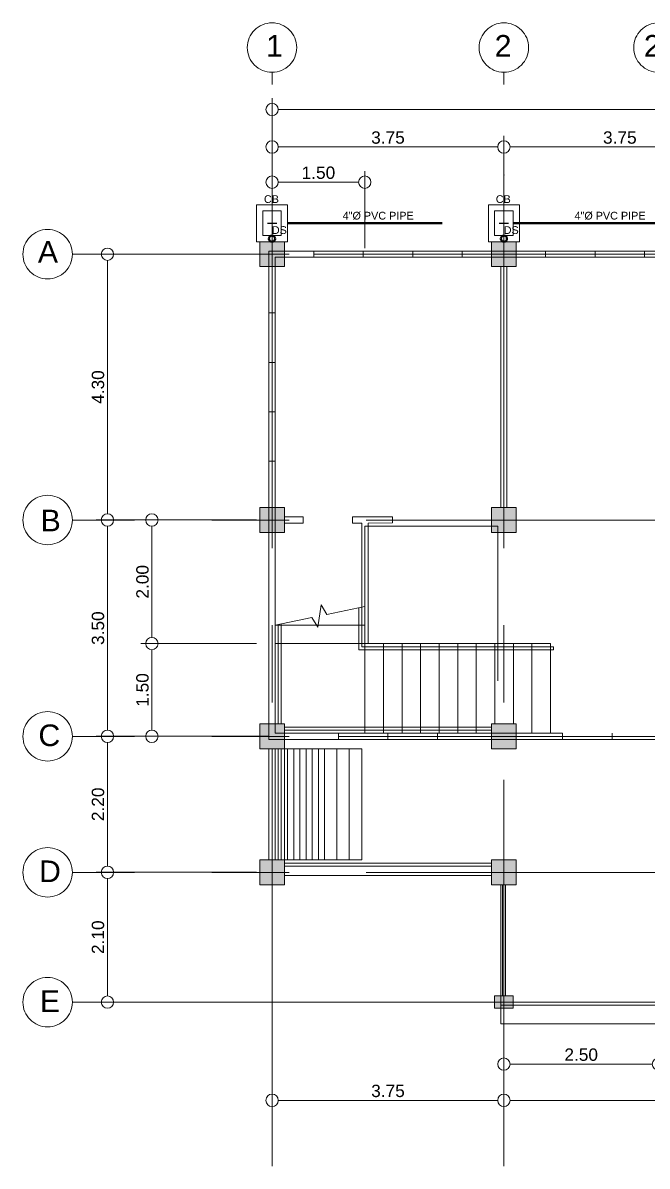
# Model space of a CAD drawing. Header units: metres. Extents: x -460 to 31334, y -1777 to 24987.
# Drawn here: x 207.52 to 217.61, y -927.17 to -908.67 of the extents above; entities that cross this region are included whole.
import ezdxf

# ---------------------------------------------------------------- set-up
doc = ezdxf.new("R2010")
doc.units = ezdxf.units.M
doc.header["$MEASUREMENT"] = 0
doc.linetypes.add('CENTER', pattern=[2, 1.25, -0.25, 0.25, -0.25])
doc.linetypes.add('HIDDEN', pattern=[0.375, 0.25, -0.125])
doc.layers.get('Defpoints').update_dxf_attribs({"color": 2})
doc.layers.add('col', color=7, linetype='Continuous', lineweight=25)
doc.layers.add('DIM', color=8, linetype='Continuous', lineweight=5)
for name, color, linetype, lineweight, true_color in [('DW', 7, 'Continuous', 9, 0xff0a0a), ('MODULE', 7, 'CENTER', 0, 0x24ff24), ('SEWERLIN', 7, 'Continuous', 50, 0xe77904)]:
    doc.layers.add(name, color=color, linetype=linetype, lineweight=lineweight, true_color=true_color)
doc.layers.add('wall', color=7, linetype='Continuous')
doc.styles.add('50', font='arial.ttf', dxfattribs={"height": 0.125})
doc.styles.add('SAM', font='arial.ttf', dxfattribs={"height": 0.15})
doc.styles.get("Standard").update_dxf_attribs({"font": 'arial.ttf'})
doc.dimstyles.get("Standard").update_dxf_attribs({"dimtxt": 0.2, "dimasz": 0.2, "dimexe": 0.18, "dimexo": 0.05, "dimgap": 0.05, "dimtad": 1, "dimzin": 0, "dimdsep": 46, "dimtxsty": 'Standard', "dimblk": 'DOTBLANK', "dimcen": 0.09, "dimclrd": 256, "dimclre": 256, "dimaunit": 1, "dimadec": 6, "dimazin": 0, "dimtfac": 1, "dimtix": 1, "dimtofl": 0, "dimtmove": 0, "dimatfit": 3, "dimfxl": 1, "dimtolj": 1, "dimtzin": 0, "dimlwd": -1, "dimlwe": -1, "dimarcsym": 0})

# ---------------------------------------------------------------- blocks, each defined once
blk = doc.blocks.new('MODULE')
at = {"layer": 'MODULE', "ltscale": 5, "transparency": 33554687}
for points in [[(0, -14.753), (0, 2.943)], [(3.75, -14.753), (3.75, 2.943)], [(6.25, -14.753), (6.25, 2.943)], [(7.5, -14.753), (7.5, 2.943)], [(8.75, -14.753), (8.75, 2.943)], [(11.25, -14.753), (11.25, 2.943)], [(15, -14.753), (15, 2.943)], [(17.775, 0), (-3.23, 0)], [(17.775, -4.3), (-3.23, -4.3)], [(17.775, -7.8), (-3.23, -7.8)], [(17.775, -10), (-3.23, -10)], [(17.775, -12.1), (-3.23, -12.1)]]:
    blk.add_lwpolyline(points, dxfattribs=at)
for centre in [(0, 3.343), (3.75, 3.343), (6.25, 3.343), (7.5, 3.343), (8.75, 3.343), (11.25, 3.343), (15, 3.343), (-3.63, 0), (-3.63, -4.3), (-3.63, -7.8), (-3.63, -10), (-3.63, -12.1)]:
    blk.add_circle(centre, 0.4, dxfattribs=at)
at = {"layer": 'MODULE', "ltscale": 5, "transparency": 33554687, "char_height": 0.35, "attachment_point": 1, "style": '50'}
for s, insert in [('\\pi0.13554;1', (-0.233, 3.546)), ('\\pi0.08409;2', (3.517, 3.546)), ('\\pi-0.03644;2{\\H0.85714x;a}', (6.051, 3.546)), ('\\pi0.0854;3', (7.267, 3.546)), ('\\pi-0.03334;3{\\H0.85714x;a}', (8.551, 3.546)), ('\\pi0.07896;4', (11.017, 3.546)), ('\\pi0.08397;5', (14.767, 3.546)), ('\\pi0.03658;A', (-3.824, 0.213)), ('\\pi0.06785;B', (-3.811, -4.133)), ('\\pi0.04529;C', (-3.824, -7.608)), ('\\pi0.05532;D', (-3.824, -9.808)), ('\\pi0.06941;E', (-3.824, -11.908))]:
    blk.add_mtext_dynamic_manual_height_columns(s, width=0.4, gutter_width=0.5, heights=[0], dxfattribs=dict(at, insert=insert))
blk = doc.blocks.new('_DotBlank')
at = {"color": 0, "linetype": 'ByBlock', "lineweight": -2}
blk.add_line((-0.5, 0), (-1, 0), dxfattribs=at)
blk.add_circle((0, 0), 0.5, dxfattribs=at)
blk = doc.blocks.new('*D931')
at = {"layer": 'Defpoints', "color": 0, "transparency": 16777216}
for p in [(211.346, -912.414), (208.883, -916.714), (211.346, -916.714)]:
    blk.add_point(p, dxfattribs=at)
at = {"layer": 'DIM', "transparency": 16777216}
for p, q in [((211.296, -912.414), (208.703, -912.414)), ((208.883, -912.614), (208.883, -916.514)), ((211.296, -916.714), (208.703, -916.714))]:
    blk.add_line(p, q, dxfattribs=at)
at = {"layer": 'DIM', "transparency": 16777216, "xscale": 0.2, "yscale": 0.2, "zscale": 0.2}
for p, rotation in [((208.883, -912.414), 90), ((208.883, -916.714), 270)]:
    blk.add_blockref('_DotBlank', p, dxfattribs=dict(at, rotation=rotation))
at = {"layer": 'DIM', "color": 0, "lineweight": 5, "transparency": 16777216, "insert": (208.731, -914.564), "char_height": 0.2, "attachment_point": 5, "rotation": 90}
blk.add_mtext('\\A1;4.30', dxfattribs=at)
blk = doc.blocks.new('*D932')
at = {"layer": 'Defpoints', "color": 0, "transparency": 16777216}
for p in [(211.346, -916.714), (208.883, -920.214), (211.346, -920.214)]:
    blk.add_point(p, dxfattribs=at)
at = {"layer": 'DIM', "transparency": 16777216}
for p, q in [((211.296, -916.714), (208.703, -916.714)), ((208.883, -916.914), (208.883, -920.014)), ((211.296, -920.214), (208.703, -920.214))]:
    blk.add_line(p, q, dxfattribs=at)
at = {"layer": 'DIM', "transparency": 16777216, "xscale": 0.2, "yscale": 0.2, "zscale": 0.2}
for p, rotation in [((208.883, -916.714), 90), ((208.883, -920.214), 270)]:
    blk.add_blockref('_DotBlank', p, dxfattribs=dict(at, rotation=rotation))
at = {"layer": 'DIM', "color": 0, "lineweight": 5, "transparency": 16777216, "insert": (208.731, -918.464), "char_height": 0.2, "attachment_point": 5, "rotation": 90}
blk.add_mtext('\\A1;3.50', dxfattribs=at)
blk = doc.blocks.new('*D933')
at = {"layer": 'Defpoints', "color": 0, "transparency": 16777216}
for p in [(211.546, -920.214), (208.883, -922.414), (211.346, -922.414)]:
    blk.add_point(p, dxfattribs=at)
at = {"layer": 'DIM', "transparency": 16777216}
for p, q in [((211.496, -920.214), (208.703, -920.214)), ((208.883, -920.414), (208.883, -922.214)), ((211.296, -922.414), (208.703, -922.414))]:
    blk.add_line(p, q, dxfattribs=at)
at = {"layer": 'DIM', "transparency": 16777216, "xscale": 0.2, "yscale": 0.2, "zscale": 0.2}
for p, rotation in [((208.883, -920.214), 90), ((208.883, -922.414), 270)]:
    blk.add_blockref('_DotBlank', p, dxfattribs=dict(at, rotation=rotation))
at = {"layer": 'DIM', "color": 0, "lineweight": 5, "transparency": 16777216, "insert": (208.731, -921.314), "char_height": 0.2, "attachment_point": 5, "rotation": 90}
blk.add_mtext('\\A1;2.20', dxfattribs=at)
blk = doc.blocks.new('*D934')
at = {"layer": 'Defpoints', "color": 0, "transparency": 16777216}
for p in [(211.346, -922.414), (208.883, -924.514), (215.146, -924.514)]:
    blk.add_point(p, dxfattribs=at)
at = {"layer": 'DIM', "transparency": 16777216}
for p, q in [((211.296, -922.414), (208.703, -922.414)), ((208.883, -922.614), (208.883, -924.314)), ((215.096, -924.514), (208.703, -924.514))]:
    blk.add_line(p, q, dxfattribs=at)
at = {"layer": 'DIM', "transparency": 16777216, "xscale": 0.2, "yscale": 0.2, "zscale": 0.2}
for p, rotation in [((208.883, -922.414), 90), ((208.883, -924.514), 270)]:
    blk.add_blockref('_DotBlank', p, dxfattribs=dict(at, rotation=rotation))
at = {"layer": 'DIM', "color": 0, "lineweight": 5, "transparency": 16777216, "insert": (208.731, -923.464), "char_height": 0.2, "attachment_point": 5, "rotation": 90}
blk.add_mtext('\\A1;2.10', dxfattribs=at)
blk = doc.blocks.new('*D935')
at = {"layer": 'Defpoints', "color": 0, "transparency": 16777216}
for p in [(226.546, -910.072), (211.546, -912.214), (226.546, -912.214)]:
    blk.add_point(p, dxfattribs=at)
at = {"layer": 'DIM', "transparency": 16777216}
for p, q in [((211.546, -912.164), (211.546, -909.892)), ((226.546, -912.164), (226.546, -909.892)), ((211.746, -910.072), (226.346, -910.072))]:
    blk.add_line(p, q, dxfattribs=at)
at = {"layer": 'DIM', "transparency": 16777216, "xscale": 0.2, "yscale": 0.2, "zscale": 0.2, "rotation": 180}
blk.add_blockref('_DotBlank', (211.546, -910.072), dxfattribs=at)
at = {"layer": 'DIM', "transparency": 16777216, "xscale": 0.2, "yscale": 0.2, "zscale": 0.2}
blk.add_blockref('_DotBlank', (226.546, -910.072), dxfattribs=at)
at = {"layer": 'DIM', "color": 0, "lineweight": 5, "transparency": 16777216, "insert": (219.046, -909.92), "char_height": 0.2, "attachment_point": 5}
blk.add_mtext('\\A1;15.00', dxfattribs=at)
blk = doc.blocks.new('*D936')
at = {"layer": 'Defpoints', "color": 0, "transparency": 16777216}
for p in [(215.296, -910.68), (211.546, -912.214), (215.296, -912.214)]:
    blk.add_point(p, dxfattribs=at)
at = {"layer": 'DIM', "transparency": 16777216}
for p, q in [((211.546, -912.164), (211.546, -910.5)), ((215.296, -912.164), (215.296, -910.5)), ((211.746, -910.68), (215.096, -910.68))]:
    blk.add_line(p, q, dxfattribs=at)
at = {"layer": 'DIM', "transparency": 16777216, "xscale": 0.2, "yscale": 0.2, "zscale": 0.2, "rotation": 180}
blk.add_blockref('_DotBlank', (211.546, -910.68), dxfattribs=at)
at = {"layer": 'DIM', "transparency": 16777216, "xscale": 0.2, "yscale": 0.2, "zscale": 0.2}
blk.add_blockref('_DotBlank', (215.296, -910.68), dxfattribs=at)
at = {"layer": 'DIM', "color": 0, "lineweight": 5, "transparency": 16777216, "insert": (213.421, -910.528), "char_height": 0.2, "attachment_point": 5}
blk.add_mtext('\\A1;3.75', dxfattribs=at)
blk = doc.blocks.new('*D802')
at = {"layer": 'Defpoints', "color": 0, "transparency": 16777216}
for p in [(219.046, -910.68), (215.296, -912.214), (219.046, -912.214)]:
    blk.add_point(p, dxfattribs=at)
at = {"layer": 'DIM', "transparency": 16777216}
for p, q in [((215.296, -912.164), (215.296, -910.5)), ((219.046, -912.164), (219.046, -910.5)), ((215.496, -910.68), (218.846, -910.68))]:
    blk.add_line(p, q, dxfattribs=at)
at = {"layer": 'DIM', "transparency": 16777216, "xscale": 0.2, "yscale": 0.2, "zscale": 0.2, "rotation": 180}
blk.add_blockref('_DotBlank', (215.296, -910.68), dxfattribs=at)
at = {"layer": 'DIM', "transparency": 16777216, "xscale": 0.2, "yscale": 0.2, "zscale": 0.2}
blk.add_blockref('_DotBlank', (219.046, -910.68), dxfattribs=at)
at = {"layer": 'DIM', "color": 0, "lineweight": 5, "transparency": 16777216, "insert": (217.171, -910.528), "char_height": 0.2, "attachment_point": 5}
blk.add_mtext('\\A1;3.75', dxfattribs=at)
blk = doc.blocks.new('*D805')
at = {"layer": 'Defpoints', "color": 0, "transparency": 16777216}
for p in [(209.603, -918.714), (211.346, -918.714), (211.346, -920.214)]:
    blk.add_point(p, dxfattribs=at)
at = {"layer": 'DIM', "transparency": 16777216}
for p, q in [((211.296, -918.714), (209.423, -918.714)), ((209.603, -920.014), (209.603, -918.914)), ((211.296, -920.214), (209.423, -920.214))]:
    blk.add_line(p, q, dxfattribs=at)
at = {"layer": 'DIM', "transparency": 16777216, "xscale": 0.2, "yscale": 0.2, "zscale": 0.2}
for p, rotation in [((209.603, -918.714), 90), ((209.603, -920.214), 270)]:
    blk.add_blockref('_DotBlank', p, dxfattribs=dict(at, rotation=rotation))
at = {"layer": 'DIM', "color": 0, "lineweight": 5, "transparency": 16777216, "insert": (209.451, -919.464), "char_height": 0.2, "attachment_point": 5, "rotation": 90}
blk.add_mtext('\\A1;1.50', dxfattribs=at)
blk = doc.blocks.new('*D806')
at = {"layer": 'Defpoints', "color": 0, "transparency": 16777216}
for p in [(213.046, -911.249), (211.546, -912.214), (213.046, -912.364)]:
    blk.add_point(p, dxfattribs=at)
at = {"layer": 'DIM', "transparency": 16777216}
for p, q in [((211.546, -912.164), (211.546, -911.069)), ((213.046, -912.314), (213.046, -911.069)), ((211.746, -911.249), (212.846, -911.249))]:
    blk.add_line(p, q, dxfattribs=at)
at = {"layer": 'DIM', "transparency": 16777216, "xscale": 0.2, "yscale": 0.2, "zscale": 0.2, "rotation": 180}
blk.add_blockref('_DotBlank', (211.546, -911.249), dxfattribs=at)
at = {"layer": 'DIM', "transparency": 16777216, "xscale": 0.2, "yscale": 0.2, "zscale": 0.2}
blk.add_blockref('_DotBlank', (213.046, -911.249), dxfattribs=at)
at = {"layer": 'DIM', "color": 0, "lineweight": 5, "transparency": 16777216, "insert": (212.296, -911.097), "char_height": 0.2, "attachment_point": 5}
blk.add_mtext('\\A1;1.50', dxfattribs=at)
blk = doc.blocks.new('*D807')
at = {"layer": 'Defpoints', "color": 0, "transparency": 16777216}
for p in [(209.603, -916.714), (211.346, -916.714), (211.346, -918.714)]:
    blk.add_point(p, dxfattribs=at)
at = {"layer": 'DIM', "transparency": 16777216}
for p, q in [((211.296, -916.714), (209.423, -916.714)), ((209.603, -918.514), (209.603, -916.914)), ((211.296, -918.714), (209.423, -918.714))]:
    blk.add_line(p, q, dxfattribs=at)
at = {"layer": 'DIM', "transparency": 16777216, "xscale": 0.2, "yscale": 0.2, "zscale": 0.2}
for p, rotation in [((209.603, -916.714), 90), ((209.603, -918.714), 270)]:
    blk.add_blockref('_DotBlank', p, dxfattribs=dict(at, rotation=rotation))
at = {"layer": 'DIM', "color": 0, "lineweight": 5, "transparency": 16777216, "insert": (209.451, -917.714), "char_height": 0.2, "attachment_point": 5, "rotation": 90}
blk.add_mtext('\\A1;2.00', dxfattribs=at)
blk = doc.blocks.new('*D832')
at = {"layer": 'Defpoints', "color": 0, "transparency": 16777216}
for p in [(211.546, -922.614), (215.296, -924.614), (215.296, -926.103)]:
    blk.add_point(p, dxfattribs=at)
at = {"layer": 'DIM', "transparency": 16777216}
for p, q in [((211.546, -922.664), (211.546, -926.283)), ((215.296, -924.664), (215.296, -926.283)), ((211.746, -926.103), (215.096, -926.103))]:
    blk.add_line(p, q, dxfattribs=at)
at = {"layer": 'DIM', "transparency": 16777216, "xscale": 0.2, "yscale": 0.2, "zscale": 0.2, "rotation": 180}
blk.add_blockref('_DotBlank', (211.546, -926.103), dxfattribs=at)
at = {"layer": 'DIM', "transparency": 16777216, "xscale": 0.2, "yscale": 0.2, "zscale": 0.2}
blk.add_blockref('_DotBlank', (215.296, -926.103), dxfattribs=at)
at = {"layer": 'DIM', "color": 0, "lineweight": 5, "transparency": 16777216, "insert": (213.421, -925.951), "char_height": 0.2, "attachment_point": 5}
blk.add_mtext('\\A1;3.75', dxfattribs=at)
blk = doc.blocks.new('*D833')
at = {"layer": 'Defpoints', "color": 0, "transparency": 16777216}
for p in [(215.296, -924.614), (222.796, -924.614), (222.796, -926.103)]:
    blk.add_point(p, dxfattribs=at)
at = {"layer": 'DIM', "transparency": 16777216}
for p, q in [((215.296, -924.664), (215.296, -926.283)), ((222.796, -924.664), (222.796, -926.283)), ((215.496, -926.103), (222.596, -926.103))]:
    blk.add_line(p, q, dxfattribs=at)
at = {"layer": 'DIM', "transparency": 16777216, "xscale": 0.2, "yscale": 0.2, "zscale": 0.2, "rotation": 180}
blk.add_blockref('_DotBlank', (215.296, -926.103), dxfattribs=at)
at = {"layer": 'DIM', "transparency": 16777216, "xscale": 0.2, "yscale": 0.2, "zscale": 0.2}
blk.add_blockref('_DotBlank', (222.796, -926.103), dxfattribs=at)
at = {"layer": 'DIM', "color": 0, "lineweight": 5, "transparency": 16777216, "insert": (219.046, -925.951), "char_height": 0.2, "attachment_point": 5}
blk.add_mtext('\\A1;7.50', dxfattribs=at)
blk = doc.blocks.new('*D834')
at = {"layer": 'Defpoints', "color": 0, "transparency": 16777216}
for p in [(217.796, -924.614), (215.296, -924.864), (217.796, -925.517)]:
    blk.add_point(p, dxfattribs=at)
at = {"layer": 'DIM', "transparency": 16777216}
for p, q in [((217.796, -924.664), (217.796, -925.697)), ((215.296, -924.914), (215.296, -925.697)), ((215.496, -925.517), (217.596, -925.517))]:
    blk.add_line(p, q, dxfattribs=at)
at = {"layer": 'DIM', "transparency": 16777216, "xscale": 0.2, "yscale": 0.2, "zscale": 0.2, "rotation": 180}
blk.add_blockref('_DotBlank', (215.296, -925.517), dxfattribs=at)
at = {"layer": 'DIM', "transparency": 16777216, "xscale": 0.2, "yscale": 0.2, "zscale": 0.2}
blk.add_blockref('_DotBlank', (217.796, -925.517), dxfattribs=at)
at = {"layer": 'DIM', "color": 0, "lineweight": 5, "transparency": 16777216, "insert": (216.546, -925.365), "char_height": 0.2, "attachment_point": 5}
blk.add_mtext('\\A1;2.50', dxfattribs=at)

msp = doc.modelspace()

# ---------------------------------------------------------------- hatches: boundary and pattern name
at = {"layer": 'col', "lineweight": 5, "true_color": 0x808080, "transparency": 33554687}
h = msp.add_hatch(color=8, dxfattribs=at)
h.dxf.hatch_style = 1
h.paths.add_polyline_path([(211.34579, -912.21435), (211.74579, -912.21435), (211.74579, -912.61435), (211.34579, -912.61435)])
h = msp.add_hatch(color=8, dxfattribs=at)
h.dxf.hatch_style = 1
h.paths.add_polyline_path([(215.09579, -912.21435), (215.49579, -912.21435), (215.49579, -912.61435), (215.09579, -912.61435)])
h = msp.add_hatch(color=8, dxfattribs=at)
h.dxf.hatch_style = 1
h.paths.add_polyline_path([(211.34579, -916.51435), (211.74579, -916.51435), (211.74579, -916.91435), (211.34579, -916.91435)])
h = msp.add_hatch(color=8, dxfattribs=at)
h.dxf.hatch_style = 1
h.paths.add_polyline_path([(215.09579, -916.51435), (215.49579, -916.51435), (215.49579, -916.91435), (215.09579, -916.91435)])
h = msp.add_hatch(color=8, dxfattribs=at)
h.dxf.hatch_style = 1
h.paths.add_polyline_path([(211.34579, -920.01435), (211.74579, -920.01435), (211.74579, -920.41435), (211.34579, -920.41435)])
h = msp.add_hatch(color=8, dxfattribs=at)
h.dxf.hatch_style = 1
h.paths.add_polyline_path([(215.09579, -920.01435), (215.49579, -920.01435), (215.49579, -920.41435), (215.09579, -920.41435)])
h = msp.add_hatch(color=8, dxfattribs=at)
h.dxf.hatch_style = 1
h.paths.add_polyline_path([(211.34579, -922.21435), (211.74579, -922.21435), (211.74579, -922.61435), (211.34579, -922.61435)])
h = msp.add_hatch(color=8, dxfattribs=at)
h.dxf.hatch_style = 1
h.paths.add_polyline_path([(215.09579, -922.21435), (215.49579, -922.21435), (215.49579, -922.61435), (215.09579, -922.61435)])
h = msp.add_hatch(color=8, dxfattribs=at)
h.dxf.hatch_style = 1
h.paths.add_polyline_path([(215.14579, -924.61435), (215.14579, -924.41435), (215.44579, -924.41435), (215.44579, -924.61435)])

# ---------------------------------------------------------------- linework, layer by layer
at = {"transparency": 33554687}
for points in [[(211.47079, -911.91435), (211.62079, -911.91435)], [(215.22079, -911.91435), (215.37079, -911.91435)]]:
    msp.add_lwpolyline(points, dxfattribs=at)
at = {"color": 8, "linetype": 'HIDDEN', "lineweight": 5, "ltscale": 10, "true_color": 0x808080, "transparency": 33554687}
for points in [[(213.04868, -918.11435), (213.04868, -916.81435), (213.09868, -916.81435)], [(213.09868, -916.81435), (213.09868, -916.81435), (215.19579, -916.81435), (215.19579, -920.01435)]]:
    msp.add_lwpolyline(points, dxfattribs=at)
at = {"color": 8, "lineweight": 5, "true_color": 0x808080, "transparency": 33554687}
for points in [[(215.09579, -916.76196), (215.09579, -916.66435)], [(212.99868, -918.12467), (212.99868, -918.76435), (216.09868, -918.76435), (216.09868, -918.81435), (212.94868, -918.81435), (212.94868, -918.135)], [(213.04868, -918.11435), (213.04868, -918.71435)], [(211.59579, -918.41435), (213.04868, -918.41435)], [(211.64579, -918.40402), (211.64579, -920.01435), (211.69579, -920.01435)], [(211.69579, -920.01435), (211.69579, -918.3937)], [(211.59579, -918.71435), (216.04868, -918.71435)], [(213.04868, -918.71435), (213.04868, -920.16435)], [(213.34868, -918.71435), (213.34868, -920.16435)], [(213.64868, -918.71435), (213.64868, -920.16435)], [(213.94868, -918.71435), (213.94868, -920.16435)], [(214.24868, -918.71435), (214.24868, -920.16435)], [(214.54868, -918.71435), (214.54868, -920.16435)], [(214.84868, -918.71435), (214.84868, -920.16435)], [(215.14868, -918.71435), (215.14868, -920.01435)], [(215.44868, -918.71435), (215.44868, -920.01435)], [(215.74868, -918.71435), (215.74868, -920.16435)], [(216.04868, -918.71435), (216.04868, -920.16435)], [(215.09579, -920.06435), (211.74579, -920.06435), (211.74579, -920.11435), (215.09579, -920.11435)], [(211.49579, -920.41435), (211.49579, -922.21435)], [(211.49579, -920.41435), (211.49579, -922.21435)], [(211.54579, -922.21435), (211.54579, -920.41435)], [(211.59579, -922.21435), (211.59579, -920.41435)], [(211.64579, -922.21435), (211.64579, -920.41435)], [(211.69579, -922.21435), (211.69579, -920.41435)], [(211.74579, -922.21435), (211.74579, -920.41435)], [(211.74579, -920.41435), (212.99579, -920.41435)], [(211.79579, -922.21435), (211.79579, -920.41435)], [(211.89579, -922.21435), (211.89579, -920.41435)], [(211.99579, -922.21435), (211.99579, -920.41435)], [(212.09579, -922.21435), (212.09579, -920.41435)], [(212.19579, -922.21435), (212.19579, -920.41435)], [(212.29579, -922.21435), (212.29579, -920.41435)], [(212.39579, -922.21435), (212.39579, -920.41435)], [(212.59579, -922.21435), (212.59579, -920.41435)], [(212.79579, -922.21435), (212.79579, -920.41435)], [(212.99579, -922.21435), (212.99579, -920.41435)], [(211.74579, -922.21435), (212.99579, -922.21435)], [(211.74579, -922.26435), (215.09579, -922.26435)], [(211.74579, -922.31435), (215.09579, -922.31435)], [(211.74579, -922.46435), (215.09579, -922.46435)], [(215.24579, -922.61435), (215.24579, -924.56435), (222.84579, -924.56435), (222.84579, -922.61435)], [(215.27079, -924.41435), (215.27079, -922.61435)], [(215.32079, -924.41435), (215.32079, -922.61435)], [(215.24579, -924.56435), (215.24579, -924.86435), (222.84579, -924.86435), (222.84579, -924.56435)]]:
    msp.add_lwpolyline(points, dxfattribs=at)
at = {"color": 8, "linetype": 'Continuous', "lineweight": 5, "true_color": 0x808080, "transparency": 33554687}
msp.add_lwpolyline([(211.59579, -918.41435), (212.18883, -918.2919), (212.28477, -918.44743), (212.33773, -918.08581), (212.43367, -918.24134), (213.04868, -918.11435)], dxfattribs=at)
at = {"color": 8, "lineweight": 5, "true_color": 0x808080, "transparency": 33554687}
msp.add_point((215.29579, -911.13378), dxfattribs=at)
at = {"layer": 'col', "color": 8, "lineweight": 5, "true_color": 0x808080, "transparency": 33554687}
for points in [[(211.34579, -912.21435), (211.74579, -912.21435), (211.74579, -912.61435), (211.34579, -912.61435)], [(215.09579, -912.21435), (215.49579, -912.21435), (215.49579, -912.61435), (215.09579, -912.61435)], [(211.34579, -916.51435), (211.74579, -916.51435), (211.74579, -916.91435), (211.34579, -916.91435)], [(215.09579, -916.51435), (215.49579, -916.51435), (215.49579, -916.91435), (215.09579, -916.91435)], [(211.34579, -920.01435), (211.74579, -920.01435), (211.74579, -920.41435), (211.34579, -920.41435)], [(215.09579, -920.01435), (215.49579, -920.01435), (215.49579, -920.41435), (215.09579, -920.41435)], [(211.34579, -922.21435), (211.74579, -922.21435), (211.74579, -922.61435), (211.34579, -922.61435)], [(215.09579, -922.21435), (215.49579, -922.21435), (215.49579, -922.61435), (215.09579, -922.61435)], [(215.14579, -924.61435), (215.14579, -924.41435), (215.44579, -924.41435), (215.44579, -924.61435)]]:
    msp.add_lwpolyline(points, close=True, dxfattribs=at)
at = {"layer": 'DW', "color": 8, "lineweight": 5, "true_color": 0x808080, "transparency": 33554687}
for points in [[(213.02079, -912.46435), (213.02079, -912.36435)], [(213.82079, -912.46435), (213.82079, -912.36435)], [(216.77079, -912.46435), (216.77079, -912.36435)], [(217.57079, -912.46435), (217.57079, -912.36435)], [(212.22079, -912.41435), (214.62079, -912.41435)], [(215.97079, -912.41435), (218.37079, -912.41435)], [(211.54579, -915.76435), (211.54579, -913.36435)], [(211.59579, -914.16435), (211.49579, -914.16435)], [(211.59579, -914.96435), (211.49579, -914.96435)], [(212.62079, -920.21435), (214.22079, -920.21435)], [(213.42079, -920.26435), (213.42079, -920.16435)], [(216.24579, -920.21435), (217.04579, -920.21435)], [(217.04579, -920.16435), (217.04579, -920.26435)]]:
    msp.add_lwpolyline(points, dxfattribs=at)
at = {"layer": 'SEWERLIN', "lineweight": 15, "transparency": 33554687}
for points in [[(211.79579, -912.21435), (211.29579, -912.21435), (211.29579, -911.61435), (211.79579, -911.61435)], [(215.54579, -912.21435), (215.04579, -912.21435), (215.04579, -911.61435), (215.54579, -911.61435)]]:
    msp.add_lwpolyline(points, close=True, dxfattribs=at)
at = {"layer": 'SEWERLIN', "color": 1, "linetype": 'HIDDEN', "lineweight": 5, "ltscale": 10, "true_color": 0xff1414, "transparency": 33554687}
for points in [[(211.69579, -912.11435), (211.39579, -912.11435), (211.39579, -911.71435), (211.69579, -911.71435)], [(215.44579, -912.11435), (215.14579, -912.11435), (215.14579, -911.71435), (215.44579, -911.71435)]]:
    msp.add_lwpolyline(points, close=True, dxfattribs=at)
at = {"layer": 'SEWERLIN', "linetype": 'HIDDEN', "ltscale": 10, "transparency": 33554687}
for points in [[(211.79579, -911.91435), (215.14579, -911.91435)], [(215.44579, -911.91435), (218.89579, -911.91435)]]:
    msp.add_lwpolyline(points, dxfattribs=at)
at = {"layer": 'SEWERLIN', "linetype": 'Continuous', "transparency": 33554687}
for centre in [(211.54579, -912.16435), (215.29579, -912.16435)]:
    msp.add_circle(centre, 0.05, dxfattribs=at)
at = {"layer": 'wall', "color": 8, "lineweight": 5, "true_color": 0x808080, "transparency": 33554687}
for p, q in [((211.74579, -916.76435), (212.04868, -916.76435)), ((212.84868, -916.76435), (212.99868, -916.76435)), ((212.99868, -918.135), (212.99868, -916.76435)), ((213.09868, -916.76435), (213.49579, -916.76196)), ((213.09868, -918.71435), (213.09868, -916.76435))]:
    msp.add_line(p, q, dxfattribs=at)
msp.add_lwpolyline([(211.49579, -912.36435), (211.49579, -920.26435), (226.59579, -920.26435), (226.59579, -912.36435)], close=True, dxfattribs=at)
for points in [[(212.22079, -912.46435), (212.22079, -912.36435)], [(214.62079, -912.46435), (214.62079, -912.36435)], [(215.97079, -912.46435), (215.97079, -912.36435)], [(226.49579, -915.01435), (226.49579, -912.46435), (211.59579, -912.46435), (211.59579, -920.16435), (216.24579, -920.16435)], [(215.24579, -912.61435), (215.24579, -916.51435)], [(215.34579, -912.61435), (215.34579, -916.51435)], [(211.59579, -913.36435), (211.49579, -913.36435)], [(211.59579, -915.76435), (211.49579, -915.76435)], [(211.74579, -916.66435), (212.04868, -916.66435)], [(212.04868, -916.66435), (212.04868, -916.76435)], [(212.84868, -916.66435), (213.49579, -916.66435)], [(212.84868, -916.66435), (212.84868, -916.76435)], [(213.49579, -916.76196), (213.49579, -916.66435)], [(212.62079, -920.26435), (212.62079, -920.16435)], [(214.22079, -920.26435), (214.22079, -920.16435)], [(216.24579, -920.16435), (216.24579, -920.26435)]]:
    msp.add_lwpolyline(points, dxfattribs=at)

# ---------------------------------------------------------------- block references
at = {"lineweight": 0, "transparency": 33554687}
msp.add_blockref('MODULE', (211.54579, -912.41435), dxfattribs=at)

# ---------------------------------------------------------------- texts
at = {"transparency": 33554687, "char_height": 0.125, "attachment_point": 3, "style": 'SAM'}
for s, insert, width in [('CB', (211.65727, -911.46057), 2.3335475), ('CB', (215.40727, -911.46057), 2.3335475), ('4"%%C PVC PIPE', (213.83705, -911.72838), 2.3335475), ('4"%%C PVC PIPE', (217.58705, -911.72838), 2.3335475), ('DS', (211.78544, -911.96159), 0.2853003), ('DS', (215.53544, -911.96159), 0.2853003)]:
    msp.add_mtext(s, dxfattribs=dict(at, insert=insert, width=width))

# ---------------------------------------------------------------- dimensions: what is measured, and where the dimension line sits
at = {"layer": 'DIM', "color": 8, "lineweight": 5, "true_color": 0x808080, "transparency": 33554687}
for base, p1, p2, picture, middle in [((226.54579, -910.07184), (211.54579, -912.21435), (226.54579, -912.21435), '*D935', (219.04579, -909.91973)), ((215.29579, -910.68022), (211.54579, -912.21435), (215.29579, -912.21435), '*D936', (213.42079, -910.52804)), ((219.04579, -910.68022), (215.29579, -912.21435), (219.04579, -912.21435), '*D802', (217.17079, -910.52804)), ((213.04579, -911.2488), (211.54579, -912.21435), (213.04579, -912.36435), '*D806', (212.29579, -911.09668)), ((215.29579, -926.10321), (211.54579, -922.61435), (215.29579, -924.61435), '*D832', (213.42079, -925.95103)), ((222.79579, -926.10321), (215.29579, -924.61435), (222.79579, -924.61435), '*D833', (219.04579, -925.9511)), ((217.79579, -925.51721), (215.29579, -924.86435), (217.79579, -924.61435), '*D834', (216.54579, -925.36509))]:
    dim = msp.add_linear_dim(base=base, p1=p1, p2=p2, dimstyle='Standard', dxfattribs=at)
    dim.commit()
    dim.dimension.update_dxf_attribs({"geometry": picture, "text_midpoint": middle})
for base, p1, p2, picture, middle in [((208.88289, -916.71435), (211.34579, -912.41435), (211.34579, -916.71435), '*D931', (208.73071, -914.56435)), ((208.88289, -920.21435), (211.34579, -916.71435), (211.34579, -920.21435), '*D932', (208.73071, -918.46435)), ((209.60306, -916.71435), (211.34579, -918.71435), (211.34579, -916.71435), '*D807', (209.45094, -917.71435)), ((209.60306, -918.71435), (211.34579, -920.21435), (211.34579, -918.71435), '*D805', (209.45094, -919.46435)), ((208.88289, -922.41435), (211.54579, -920.21435), (211.34579, -922.41435), '*D933', (208.73078, -921.31435)), ((208.88289, -924.51435), (211.34579, -922.41435), (215.14579, -924.51435), '*D934', (208.73078, -923.46435))]:
    dim = msp.add_linear_dim(base=base, p1=p1, p2=p2, angle=90, dimstyle='Standard', dxfattribs=at)
    dim.commit()
    dim.dimension.update_dxf_attribs({"geometry": picture, "text_midpoint": middle})

doc.saveas('drawing.dxf')
